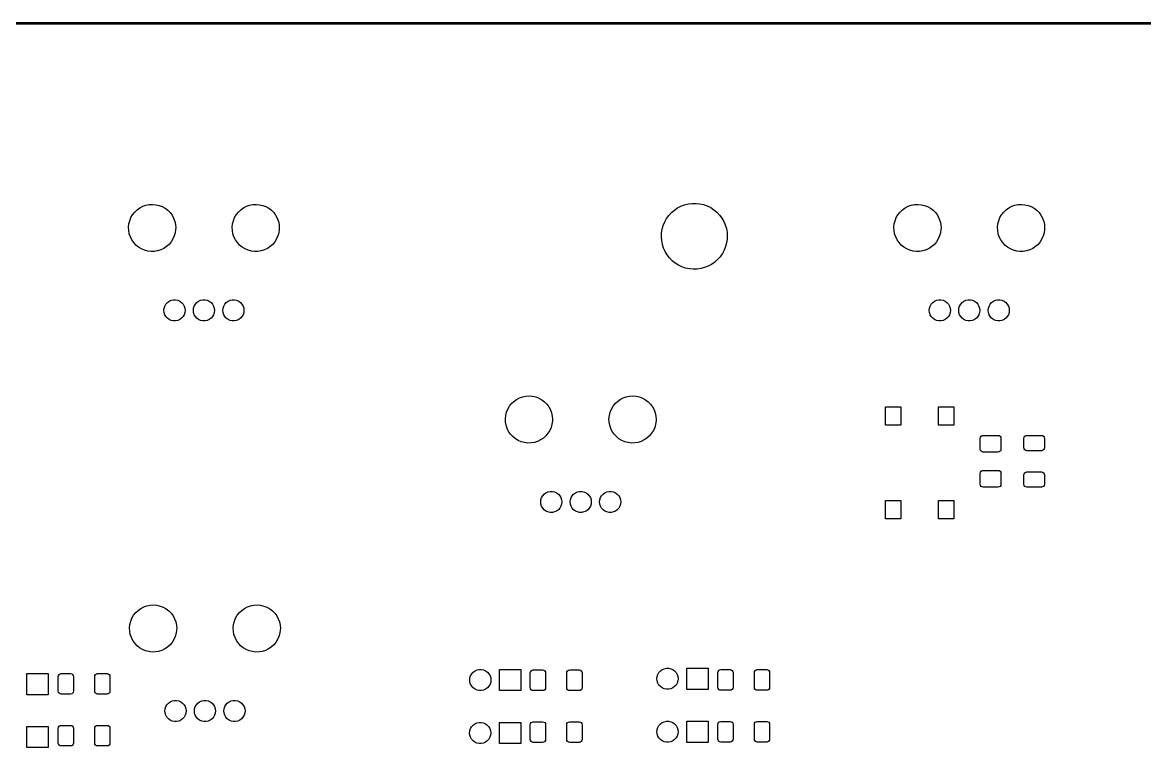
# Model space of a CAD drawing. Extents: x 0 to 360, y 0 to 260.
# Drawn here: x 182.6 to 277.9, y 198.5 to 260.1 of the extents above; entities that cross this region are included whole.
import ezdxf

# ---------------------------------------------------------------- set-up
doc = ezdxf.new("R2010")
doc.units = 0
doc.layers.add('BLACK', color=7, linetype='CONTINUOUS')

msp = doc.modelspace()

# ---------------------------------------------------------------- linework, layer by layer
at = {"layer": 'BLACK', "linetype": 'CONTINUOUS'}
for p, q in [((0, 260.075), (360, 260.075)), ((359.925, 259.925), (0.075, 259.925)), ((191.956, 243.744), (192.131, 243.966)), ((192.131, 243.966), (192.335, 244.161)), ((192.335, 244.161), (192.565, 244.325)), ((192.565, 244.325), (192.816, 244.456)), ((192.816, 244.456), (193.082, 244.549)), ((193.082, 244.549), (193.359, 244.604)), ((193.359, 244.604), (193.641, 244.62)), ((193.641, 244.62), (193.923, 244.595)), ((193.923, 244.595), (194.198, 244.532)), ((194.198, 244.532), (194.462, 244.43)), ((194.462, 244.43), (194.708, 244.292)), ((194.708, 244.292), (194.933, 244.12)), ((194.933, 244.12), (195.131, 243.919)), ((195.131, 243.919), (195.299, 243.692)), ((200.756, 243.744), (200.931, 243.966)), ((200.931, 243.966), (201.135, 244.161)), ((201.135, 244.161), (201.365, 244.325)), ((201.365, 244.325), (201.616, 244.456)), ((201.616, 244.456), (201.882, 244.549)), ((201.882, 244.549), (202.159, 244.604)), ((202.159, 244.604), (202.441, 244.62)), ((202.441, 244.62), (202.723, 244.595)), ((202.723, 244.595), (202.998, 244.532)), ((202.998, 244.532), (203.262, 244.43)), ((203.262, 244.43), (203.508, 244.292)), ((203.508, 244.292), (203.733, 244.12)), ((203.733, 244.12), (203.931, 243.919)), ((203.931, 243.919), (204.099, 243.692)), ((237.481, 243.685), (237.703, 243.926)), ((237.703, 243.926), (237.951, 244.139)), ((237.951, 244.139), (238.223, 244.322)), ((238.223, 244.322), (238.514, 244.472)), ((238.514, 244.472), (238.82, 244.587)), ((238.82, 244.587), (239.138, 244.665)), ((239.138, 244.665), (239.462, 244.706)), ((239.462, 244.706), (239.79, 244.708)), ((239.79, 244.708), (240.115, 244.673)), ((240.115, 244.673), (240.434, 244.599)), ((240.434, 244.599), (240.742, 244.489)), ((240.742, 244.489), (241.035, 244.344)), ((241.035, 244.344), (241.31, 244.166)), ((241.31, 244.166), (241.561, 243.956)), ((241.561, 243.956), (241.787, 243.719)), ((256.936, 243.744), (257.111, 243.966)), ((257.111, 243.966), (257.315, 244.161)), ((257.315, 244.161), (257.545, 244.325)), ((257.545, 244.325), (257.796, 244.456)), ((257.796, 244.456), (258.062, 244.549)), ((258.062, 244.549), (258.339, 244.604)), ((258.339, 244.604), (258.621, 244.62)), ((258.621, 244.62), (258.903, 244.595)), ((258.903, 244.595), (259.178, 244.532)), ((259.178, 244.532), (259.442, 244.43)), ((259.442, 244.43), (259.688, 244.292)), ((259.688, 244.292), (259.913, 244.12)), ((259.913, 244.12), (260.111, 243.919)), ((260.111, 243.919), (260.279, 243.692)), ((265.736, 243.744), (265.911, 243.966)), ((265.911, 243.966), (266.115, 244.161)), ((266.115, 244.161), (266.345, 244.325)), ((266.345, 244.325), (266.596, 244.456)), ((266.596, 244.456), (266.862, 244.549)), ((266.862, 244.549), (267.139, 244.604)), ((267.139, 244.604), (267.421, 244.62)), ((267.421, 244.62), (267.703, 244.595)), ((267.703, 244.595), (267.978, 244.532)), ((267.978, 244.532), (268.242, 244.43)), ((268.242, 244.43), (268.488, 244.292)), ((268.488, 244.292), (268.713, 244.12)), ((268.713, 244.12), (268.911, 243.919)), ((268.911, 243.919), (269.079, 243.692)), ((191.611, 242.683), (191.64, 242.964)), ((191.64, 242.964), (191.708, 243.238)), ((191.708, 243.238), (191.814, 243.5)), ((191.814, 243.5), (191.956, 243.744)), ((195.299, 243.692), (195.433, 243.443)), ((195.433, 243.443), (195.531, 243.178)), ((195.531, 243.178), (195.59, 242.902)), ((200.411, 242.683), (200.44, 242.964)), ((200.44, 242.964), (200.508, 243.238)), ((200.508, 243.238), (200.614, 243.5)), ((200.614, 243.5), (200.756, 243.744)), ((204.099, 243.692), (204.233, 243.443)), ((204.233, 243.443), (204.331, 243.178)), ((204.331, 243.178), (204.39, 242.902)), ((237.004, 242.833), (237.129, 243.135)), ((237.129, 243.135), (237.289, 243.421)), ((237.289, 243.421), (237.481, 243.685)), ((241.787, 243.719), (241.983, 243.457)), ((241.983, 243.457), (242.147, 243.174)), ((242.147, 243.174), (242.277, 242.874)), ((256.591, 242.683), (256.62, 242.964)), ((256.62, 242.964), (256.688, 243.238)), ((256.688, 243.238), (256.794, 243.5)), ((256.794, 243.5), (256.936, 243.744)), ((260.279, 243.692), (260.413, 243.443)), ((260.413, 243.443), (260.511, 243.178)), ((260.511, 243.178), (260.57, 242.902)), ((265.391, 242.683), (265.42, 242.964)), ((265.42, 242.964), (265.488, 243.238)), ((265.488, 243.238), (265.594, 243.5)), ((265.594, 243.5), (265.736, 243.744)), ((269.079, 243.692), (269.213, 243.443)), ((269.213, 243.443), (269.311, 243.178)), ((269.311, 243.178), (269.37, 242.902)), ((191.622, 242.401), (191.611, 242.683)), ((191.673, 242.123), (191.622, 242.401)), ((191.762, 241.855), (191.673, 242.123)), ((195.568, 242.214), (195.492, 241.943)), ((195.606, 242.494), (195.568, 242.214)), ((195.59, 242.902), (195.61, 242.62)), ((195.61, 242.62), (195.606, 242.494)), ((200.422, 242.401), (200.411, 242.683)), ((200.473, 242.123), (200.422, 242.401)), ((200.562, 241.855), (200.473, 242.123)), ((204.368, 242.214), (204.292, 241.943)), ((204.406, 242.494), (204.368, 242.214)), ((204.39, 242.902), (204.41, 242.62)), ((204.41, 242.62), (204.406, 242.494)), ((236.848, 241.868), (236.862, 242.195)), ((236.862, 242.195), (236.914, 242.518)), ((236.914, 242.518), (237.004, 242.833)), ((242.277, 242.874), (242.372, 242.561)), ((242.372, 242.561), (242.429, 242.239)), ((242.429, 242.239), (242.448, 241.912)), ((256.602, 242.401), (256.591, 242.683)), ((256.653, 242.123), (256.602, 242.401)), ((256.742, 241.855), (256.653, 242.123)), ((260.548, 242.214), (260.472, 241.943)), ((260.586, 242.494), (260.548, 242.214)), ((260.57, 242.902), (260.59, 242.62)), ((260.59, 242.62), (260.586, 242.494)), ((265.402, 242.401), (265.391, 242.683)), ((265.453, 242.123), (265.402, 242.401)), ((265.542, 241.855), (265.453, 242.123)), ((269.348, 242.214), (269.272, 241.943)), ((269.386, 242.494), (269.348, 242.214)), ((269.37, 242.902), (269.39, 242.62)), ((269.39, 242.62), (269.386, 242.494)), ((191.889, 241.602), (191.762, 241.855)), ((192.049, 241.37), (191.889, 241.602)), ((192.241, 241.162), (192.049, 241.37)), ((192.46, 240.984), (192.241, 241.162)), ((194.836, 241.04), (194.601, 240.883)), ((195.046, 241.228), (194.836, 241.04)), ((195.228, 241.444), (195.046, 241.228)), ((195.378, 241.684), (195.228, 241.444)), ((195.492, 241.943), (195.378, 241.684)), ((200.689, 241.602), (200.562, 241.855)), ((200.849, 241.37), (200.689, 241.602)), ((201.041, 241.162), (200.849, 241.37)), ((201.26, 240.984), (201.041, 241.162)), ((203.636, 241.04), (203.401, 240.883)), ((203.846, 241.228), (203.636, 241.04)), ((204.028, 241.444), (203.846, 241.228)), ((204.178, 241.684), (204.028, 241.444)), ((204.292, 241.943), (204.178, 241.684)), ((236.873, 241.542), (236.848, 241.868)), ((236.935, 241.22), (236.873, 241.542)), ((237.034, 240.909), (236.935, 241.22)), ((242.391, 241.349), (242.306, 241.033)), ((242.438, 241.673), (242.391, 241.349)), ((242.448, 241.912), (242.438, 241.673)), ((256.869, 241.602), (256.742, 241.855)), ((257.029, 241.37), (256.869, 241.602)), ((257.221, 241.162), (257.029, 241.37)), ((257.44, 240.984), (257.221, 241.162)), ((259.816, 241.04), (259.581, 240.883)), ((260.026, 241.228), (259.816, 241.04)), ((260.208, 241.444), (260.026, 241.228)), ((260.358, 241.684), (260.208, 241.444)), ((260.472, 241.943), (260.358, 241.684)), ((265.669, 241.602), (265.542, 241.855)), ((265.829, 241.37), (265.669, 241.602)), ((266.021, 241.162), (265.829, 241.37)), ((266.24, 240.984), (266.021, 241.162)), ((268.616, 241.04), (268.381, 240.883)), ((268.826, 241.228), (268.616, 241.04)), ((269.008, 241.444), (268.826, 241.228)), ((269.158, 241.684), (269.008, 241.444)), ((269.272, 241.943), (269.158, 241.684)), ((192.702, 240.838), (192.46, 240.984)), ((192.962, 240.728), (192.702, 240.838)), ((193.235, 240.655), (192.962, 240.728)), ((193.516, 240.622), (193.235, 240.655)), ((193.798, 240.629), (193.516, 240.622)), ((194.077, 240.675), (193.798, 240.629)), ((194.346, 240.76), (194.077, 240.675)), ((194.601, 240.883), (194.346, 240.76)), ((201.502, 240.838), (201.26, 240.984)), ((201.762, 240.728), (201.502, 240.838)), ((202.035, 240.655), (201.762, 240.728)), ((202.316, 240.622), (202.035, 240.655)), ((202.598, 240.629), (202.316, 240.622)), ((202.877, 240.675), (202.598, 240.629)), ((203.146, 240.76), (202.877, 240.675)), ((203.401, 240.883), (203.146, 240.76)), ((237.169, 240.61), (237.034, 240.909)), ((237.338, 240.33), (237.169, 240.61)), ((237.538, 240.071), (237.338, 240.33)), ((241.842, 240.173), (241.624, 239.929)), ((242.03, 240.441), (241.842, 240.173)), ((242.186, 240.729), (242.03, 240.441)), ((242.306, 241.033), (242.186, 240.729)), ((257.682, 240.838), (257.44, 240.984)), ((257.942, 240.728), (257.682, 240.838)), ((258.215, 240.655), (257.942, 240.728)), ((258.496, 240.622), (258.215, 240.655)), ((258.778, 240.629), (258.496, 240.622)), ((259.057, 240.675), (258.778, 240.629)), ((259.326, 240.76), (259.057, 240.675)), ((259.581, 240.883), (259.326, 240.76)), ((266.482, 240.838), (266.24, 240.984)), ((266.742, 240.728), (266.482, 240.838)), ((267.015, 240.655), (266.742, 240.728)), ((267.296, 240.622), (267.015, 240.655)), ((267.578, 240.629), (267.296, 240.622)), ((267.857, 240.675), (267.578, 240.629)), ((268.126, 240.76), (267.857, 240.675)), ((268.381, 240.883), (268.126, 240.76)), ((237.767, 239.838), (237.538, 240.071)), ((238.022, 239.632), (237.767, 239.838)), ((238.299, 239.458), (238.022, 239.632)), ((238.595, 239.318), (238.299, 239.458)), ((238.904, 239.213), (238.595, 239.318)), ((239.224, 239.144), (238.904, 239.213)), ((239.55, 239.114), (239.224, 239.144)), ((240.201, 239.167), (239.877, 239.121)), ((240.518, 239.251), (240.201, 239.167)), ((240.822, 239.37), (240.518, 239.251)), ((241.111, 239.525), (240.822, 239.37)), ((241.38, 239.712), (241.111, 239.525)), ((241.624, 239.929), (241.38, 239.712)), ((239.877, 239.121), (239.55, 239.114)), ((194.782, 236.149), (194.908, 236.289)), ((194.908, 236.289), (195.06, 236.399)), ((195.06, 236.399), (195.232, 236.476)), ((195.232, 236.476), (195.416, 236.515)), ((195.416, 236.515), (195.604, 236.515)), ((195.604, 236.515), (195.788, 236.476)), ((195.788, 236.476), (195.96, 236.399)), ((195.96, 236.399), (196.112, 236.289)), ((196.112, 236.289), (196.238, 236.149)), ((197.282, 236.149), (197.408, 236.289)), ((197.408, 236.289), (197.56, 236.399)), ((197.56, 236.399), (197.732, 236.476)), ((197.732, 236.476), (197.916, 236.515)), ((197.916, 236.515), (198.104, 236.515)), ((198.104, 236.515), (198.288, 236.476)), ((198.288, 236.476), (198.46, 236.399)), ((198.46, 236.399), (198.612, 236.289)), ((198.612, 236.289), (198.738, 236.149)), ((199.782, 236.149), (199.908, 236.289)), ((199.908, 236.289), (200.06, 236.399)), ((200.06, 236.399), (200.232, 236.476)), ((200.232, 236.476), (200.416, 236.515)), ((200.416, 236.515), (200.604, 236.515)), ((200.604, 236.515), (200.788, 236.476)), ((200.788, 236.476), (200.96, 236.399)), ((200.96, 236.399), (201.112, 236.289)), ((201.112, 236.289), (201.238, 236.149)), ((259.762, 236.149), (259.888, 236.289)), ((259.888, 236.289), (260.04, 236.399)), ((260.04, 236.399), (260.212, 236.476)), ((260.212, 236.476), (260.396, 236.515)), ((260.396, 236.515), (260.584, 236.515)), ((260.584, 236.515), (260.768, 236.476)), ((260.768, 236.476), (260.94, 236.399)), ((260.94, 236.399), (261.092, 236.289)), ((261.092, 236.289), (261.218, 236.149)), ((262.262, 236.149), (262.388, 236.289)), ((262.388, 236.289), (262.54, 236.399)), ((262.54, 236.399), (262.712, 236.476)), ((262.712, 236.476), (262.896, 236.515)), ((262.896, 236.515), (263.084, 236.515)), ((263.084, 236.515), (263.268, 236.476)), ((263.268, 236.476), (263.44, 236.399)), ((263.44, 236.399), (263.592, 236.289)), ((263.592, 236.289), (263.718, 236.149)), ((264.762, 236.149), (264.888, 236.289)), ((264.888, 236.289), (265.04, 236.399)), ((265.04, 236.399), (265.212, 236.476)), ((265.212, 236.476), (265.396, 236.515)), ((265.396, 236.515), (265.584, 236.515)), ((265.584, 236.515), (265.768, 236.476)), ((265.768, 236.476), (265.94, 236.399)), ((265.94, 236.399), (266.092, 236.289)), ((266.092, 236.289), (266.218, 236.149)), ((194.61, 235.62), (194.63, 235.807)), ((194.63, 235.433), (194.61, 235.62)), ((194.63, 235.807), (194.688, 235.986)), ((194.688, 235.254), (194.63, 235.433)), ((194.688, 235.986), (194.782, 236.149)), ((196.238, 236.149), (196.332, 235.986)), ((196.332, 235.986), (196.39, 235.807)), ((196.39, 235.433), (196.332, 235.254)), ((196.39, 235.807), (196.41, 235.62)), ((196.41, 235.62), (196.39, 235.433)), ((197.11, 235.62), (197.13, 235.807)), ((197.13, 235.433), (197.11, 235.62)), ((197.13, 235.807), (197.188, 235.986)), ((197.188, 235.254), (197.13, 235.433)), ((197.188, 235.986), (197.282, 236.149)), ((198.738, 236.149), (198.832, 235.986)), ((198.832, 235.986), (198.89, 235.807)), ((198.89, 235.433), (198.832, 235.254)), ((198.89, 235.807), (198.91, 235.62)), ((198.91, 235.62), (198.89, 235.433)), ((199.61, 235.62), (199.63, 235.807)), ((199.63, 235.433), (199.61, 235.62)), ((199.63, 235.807), (199.688, 235.986)), ((199.688, 235.254), (199.63, 235.433)), ((199.688, 235.986), (199.782, 236.149)), ((201.238, 236.149), (201.332, 235.986)), ((201.332, 235.986), (201.39, 235.807)), ((201.39, 235.433), (201.332, 235.254)), ((201.39, 235.807), (201.41, 235.62)), ((201.41, 235.62), (201.39, 235.433)), ((259.59, 235.62), (259.61, 235.807)), ((259.61, 235.433), (259.59, 235.62)), ((259.61, 235.807), (259.668, 235.986)), ((259.668, 235.254), (259.61, 235.433)), ((259.668, 235.986), (259.762, 236.149)), ((261.218, 236.149), (261.312, 235.986)), ((261.312, 235.986), (261.37, 235.807)), ((261.37, 235.433), (261.312, 235.254)), ((261.37, 235.807), (261.39, 235.62)), ((261.39, 235.62), (261.37, 235.433)), ((262.09, 235.62), (262.11, 235.807)), ((262.11, 235.433), (262.09, 235.62)), ((262.11, 235.807), (262.168, 235.986)), ((262.168, 235.254), (262.11, 235.433)), ((262.168, 235.986), (262.262, 236.149)), ((263.718, 236.149), (263.812, 235.986)), ((263.812, 235.986), (263.87, 235.807)), ((263.87, 235.433), (263.812, 235.254)), ((263.87, 235.807), (263.89, 235.62)), ((263.89, 235.62), (263.87, 235.433)), ((264.59, 235.62), (264.61, 235.807)), ((264.61, 235.433), (264.59, 235.62)), ((264.61, 235.807), (264.668, 235.986)), ((264.668, 235.254), (264.61, 235.433)), ((264.668, 235.986), (264.762, 236.149)), ((266.218, 236.149), (266.312, 235.986)), ((266.312, 235.986), (266.37, 235.807)), ((266.37, 235.433), (266.312, 235.254)), ((266.37, 235.807), (266.39, 235.62)), ((266.39, 235.62), (266.37, 235.433)), ((194.782, 235.091), (194.688, 235.254)), ((194.908, 234.951), (194.782, 235.091)), ((195.06, 234.841), (194.908, 234.951)), ((195.232, 234.764), (195.06, 234.841)), ((195.416, 234.725), (195.232, 234.764)), ((195.604, 234.725), (195.416, 234.725)), ((195.788, 234.764), (195.604, 234.725)), ((195.96, 234.841), (195.788, 234.764)), ((196.112, 234.951), (195.96, 234.841)), ((196.238, 235.091), (196.112, 234.951)), ((196.332, 235.254), (196.238, 235.091)), ((197.282, 235.091), (197.188, 235.254)), ((197.408, 234.951), (197.282, 235.091)), ((197.56, 234.841), (197.408, 234.951)), ((197.732, 234.764), (197.56, 234.841)), ((197.916, 234.725), (197.732, 234.764)), ((198.104, 234.725), (197.916, 234.725)), ((198.288, 234.764), (198.104, 234.725)), ((198.46, 234.841), (198.288, 234.764)), ((198.612, 234.951), (198.46, 234.841)), ((198.738, 235.091), (198.612, 234.951)), ((198.832, 235.254), (198.738, 235.091)), ((199.782, 235.091), (199.688, 235.254)), ((199.908, 234.951), (199.782, 235.091)), ((200.06, 234.841), (199.908, 234.951)), ((200.232, 234.764), (200.06, 234.841)), ((200.416, 234.725), (200.232, 234.764)), ((200.604, 234.725), (200.416, 234.725)), ((200.788, 234.764), (200.604, 234.725)), ((200.96, 234.841), (200.788, 234.764)), ((201.112, 234.951), (200.96, 234.841)), ((201.238, 235.091), (201.112, 234.951)), ((201.332, 235.254), (201.238, 235.091)), ((259.762, 235.091), (259.668, 235.254)), ((259.888, 234.951), (259.762, 235.091)), ((260.04, 234.841), (259.888, 234.951)), ((260.212, 234.764), (260.04, 234.841)), ((260.396, 234.725), (260.212, 234.764)), ((260.584, 234.725), (260.396, 234.725)), ((260.768, 234.764), (260.584, 234.725)), ((260.94, 234.841), (260.768, 234.764)), ((261.092, 234.951), (260.94, 234.841)), ((261.218, 235.091), (261.092, 234.951)), ((261.312, 235.254), (261.218, 235.091)), ((262.262, 235.091), (262.168, 235.254)), ((262.388, 234.951), (262.262, 235.091)), ((262.54, 234.841), (262.388, 234.951)), ((262.712, 234.764), (262.54, 234.841)), ((262.896, 234.725), (262.712, 234.764)), ((263.084, 234.725), (262.896, 234.725)), ((263.268, 234.764), (263.084, 234.725)), ((263.44, 234.841), (263.268, 234.764)), ((263.592, 234.951), (263.44, 234.841)), ((263.718, 235.091), (263.592, 234.951)), ((263.812, 235.254), (263.718, 235.091)), ((264.762, 235.091), (264.668, 235.254)), ((264.888, 234.951), (264.762, 235.091)), ((265.04, 234.841), (264.888, 234.951)), ((265.212, 234.764), (265.04, 234.841)), ((265.396, 234.725), (265.212, 234.764)), ((265.584, 234.725), (265.396, 234.725)), ((265.768, 234.764), (265.584, 234.725)), ((265.94, 234.841), (265.768, 234.764)), ((266.092, 234.951), (265.94, 234.841)), ((266.218, 235.091), (266.092, 234.951)), ((266.312, 235.254), (266.218, 235.091)), ((224.121, 227.698), (224.325, 227.893)), ((224.325, 227.893), (224.555, 228.057)), ((224.555, 228.057), (224.806, 228.187)), ((224.806, 228.187), (225.072, 228.281)), ((225.072, 228.281), (225.349, 228.336)), ((225.349, 228.336), (225.631, 228.352)), ((225.631, 228.352), (225.913, 228.327)), ((225.913, 228.327), (226.188, 228.264)), ((226.188, 228.264), (226.452, 228.162)), ((226.452, 228.162), (226.698, 228.024)), ((226.698, 228.024), (226.923, 227.852)), ((226.923, 227.852), (227.121, 227.651)), ((232.921, 227.698), (233.125, 227.893)), ((233.125, 227.893), (233.355, 228.057)), ((233.355, 228.057), (233.606, 228.187)), ((233.606, 228.187), (233.872, 228.281)), ((233.872, 228.281), (234.149, 228.336)), ((234.149, 228.336), (234.431, 228.352)), ((234.431, 228.352), (234.713, 228.327)), ((234.713, 228.327), (234.988, 228.264)), ((234.988, 228.264), (235.252, 228.162)), ((235.252, 228.162), (235.498, 228.024)), ((235.498, 228.024), (235.723, 227.852)), ((235.723, 227.852), (235.921, 227.651)), ((223.63, 226.696), (223.698, 226.97)), ((223.698, 226.97), (223.804, 227.232)), ((223.804, 227.232), (223.946, 227.476)), ((223.946, 227.476), (224.121, 227.698)), ((227.121, 227.651), (227.289, 227.424)), ((227.289, 227.424), (227.423, 227.175)), ((227.423, 227.175), (227.521, 226.91)), ((227.521, 226.91), (227.58, 226.634)), ((232.43, 226.696), (232.498, 226.97)), ((232.498, 226.97), (232.604, 227.232)), ((232.604, 227.232), (232.746, 227.476)), ((232.746, 227.476), (232.921, 227.698)), ((235.921, 227.651), (236.089, 227.424)), ((236.089, 227.424), (236.223, 227.175)), ((236.223, 227.175), (236.321, 226.91)), ((236.321, 226.91), (236.38, 226.634)), ((255.89, 225.87), (255.89, 227.42)), ((255.89, 227.42), (257.19, 227.42)), ((257.19, 227.42), (257.19, 225.87)), ((260.39, 225.87), (260.39, 227.42)), ((260.39, 227.42), (261.69, 227.42)), ((261.69, 227.42), (261.69, 225.87)), ((223.601, 226.415), (223.63, 226.696)), ((223.612, 226.133), (223.601, 226.415)), ((223.663, 225.855), (223.612, 226.133)), ((223.752, 225.587), (223.663, 225.855)), ((227.558, 225.946), (227.482, 225.675)), ((227.596, 226.226), (227.558, 225.946)), ((227.58, 226.634), (227.6, 226.352)), ((227.6, 226.352), (227.596, 226.226)), ((232.401, 226.415), (232.43, 226.696)), ((232.412, 226.133), (232.401, 226.415)), ((232.463, 225.855), (232.412, 226.133)), ((232.552, 225.587), (232.463, 225.855)), ((236.358, 225.946), (236.282, 225.675)), ((236.396, 226.226), (236.358, 225.946)), ((236.38, 226.634), (236.4, 226.352)), ((236.4, 226.352), (236.396, 226.226)), ((257.19, 225.87), (255.89, 225.87)), ((261.69, 225.87), (260.39, 225.87)), ((223.879, 225.334), (223.752, 225.587)), ((224.039, 225.102), (223.879, 225.334)), ((224.231, 224.894), (224.039, 225.102)), ((224.45, 224.716), (224.231, 224.894)), ((227.036, 224.96), (226.826, 224.772)), ((227.218, 225.176), (227.036, 224.96)), ((227.368, 225.416), (227.218, 225.176)), ((227.482, 225.675), (227.368, 225.416)), ((232.679, 225.334), (232.552, 225.587)), ((232.839, 225.102), (232.679, 225.334)), ((233.031, 224.894), (232.839, 225.102)), ((233.25, 224.716), (233.031, 224.894)), ((235.836, 224.96), (235.626, 224.772)), ((236.018, 225.176), (235.836, 224.96)), ((236.168, 225.416), (236.018, 225.176)), ((236.282, 225.675), (236.168, 225.416)), ((263.925, 224.75), (263.944, 224.846)), ((263.944, 224.846), (263.998, 224.927)), ((263.998, 224.927), (264.079, 224.981)), ((264.079, 224.981), (264.175, 225)), ((264.175, 225), (265.425, 225)), ((265.425, 225), (265.521, 224.981)), ((265.521, 224.981), (265.602, 224.927)), ((265.602, 224.927), (265.656, 224.846)), ((265.656, 224.846), (265.675, 224.75)), ((267.625, 224.75), (267.644, 224.846)), ((267.644, 224.846), (267.698, 224.927)), ((267.698, 224.927), (267.779, 224.981)), ((267.779, 224.981), (267.875, 225)), ((267.875, 225), (269.125, 225)), ((269.125, 225), (269.221, 224.981)), ((269.221, 224.981), (269.302, 224.927)), ((269.302, 224.927), (269.356, 224.846)), ((269.356, 224.846), (269.375, 224.75)), ((224.692, 224.57), (224.45, 224.716)), ((224.952, 224.46), (224.692, 224.57)), ((225.225, 224.387), (224.952, 224.46)), ((225.506, 224.354), (225.225, 224.387)), ((225.788, 224.361), (225.506, 224.354)), ((226.067, 224.407), (225.788, 224.361)), ((226.336, 224.492), (226.067, 224.407)), ((226.591, 224.615), (226.336, 224.492)), ((226.826, 224.772), (226.591, 224.615)), ((233.492, 224.57), (233.25, 224.716)), ((233.752, 224.46), (233.492, 224.57)), ((234.025, 224.387), (233.752, 224.46)), ((234.306, 224.354), (234.025, 224.387)), ((234.588, 224.361), (234.306, 224.354)), ((234.867, 224.407), (234.588, 224.361)), ((235.136, 224.492), (234.867, 224.407)), ((235.391, 224.615), (235.136, 224.492)), ((235.626, 224.772), (235.391, 224.615)), ((263.925, 223.825), (263.925, 224.75)), ((265.675, 224.75), (265.675, 223.825)), ((267.625, 223.95), (267.625, 224.75)), ((267.644, 223.854), (267.625, 223.95)), ((269.375, 223.95), (269.356, 223.854)), ((269.375, 224.75), (269.375, 223.95)), ((263.944, 223.729), (263.925, 223.825)), ((263.998, 223.648), (263.944, 223.729)), ((264.079, 223.594), (263.998, 223.648)), ((264.175, 223.575), (264.079, 223.594)), ((265.425, 223.575), (264.175, 223.575)), ((265.521, 223.594), (265.425, 223.575)), ((265.602, 223.648), (265.521, 223.594)), ((265.656, 223.729), (265.602, 223.648)), ((265.675, 223.825), (265.656, 223.729)), ((267.698, 223.773), (267.644, 223.854)), ((267.779, 223.719), (267.698, 223.773)), ((267.875, 223.7), (267.779, 223.719)), ((269.125, 223.7), (267.875, 223.7)), ((269.221, 223.719), (269.125, 223.7)), ((269.302, 223.773), (269.221, 223.719)), ((269.356, 223.854), (269.302, 223.773)), ((263.998, 221.952), (264.079, 222.006)), ((264.079, 222.006), (264.175, 222.025)), ((264.175, 222.025), (265.425, 222.025)), ((265.425, 222.025), (265.521, 222.006)), ((265.521, 222.006), (265.602, 221.952)), ((263.925, 221.775), (263.944, 221.871)), ((263.925, 220.85), (263.925, 221.775)), ((263.944, 221.871), (263.998, 221.952)), ((265.602, 221.952), (265.656, 221.871)), ((265.656, 221.871), (265.675, 221.775)), ((265.675, 221.775), (265.675, 220.85)), ((267.625, 221.65), (267.644, 221.746)), ((267.625, 220.85), (267.625, 221.65)), ((267.644, 221.746), (267.698, 221.827)), ((267.698, 221.827), (267.779, 221.881)), ((267.779, 221.881), (267.875, 221.9)), ((267.875, 221.9), (269.125, 221.9)), ((269.125, 221.9), (269.221, 221.881)), ((269.221, 221.881), (269.302, 221.827)), ((269.302, 221.827), (269.356, 221.746)), ((269.356, 221.746), (269.375, 221.65)), ((269.375, 221.65), (269.375, 220.85)), ((226.898, 220.021), (227.05, 220.131)), ((227.05, 220.131), (227.222, 220.208)), ((227.222, 220.208), (227.406, 220.247)), ((227.406, 220.247), (227.594, 220.247)), ((227.594, 220.247), (227.778, 220.208)), ((227.778, 220.208), (227.95, 220.131)), ((227.95, 220.131), (228.102, 220.021)), ((229.398, 220.021), (229.55, 220.131)), ((229.55, 220.131), (229.722, 220.208)), ((229.722, 220.208), (229.906, 220.247)), ((229.906, 220.247), (230.094, 220.247)), ((230.094, 220.247), (230.278, 220.208)), ((230.278, 220.208), (230.45, 220.131)), ((230.45, 220.131), (230.602, 220.021)), ((231.898, 220.021), (232.05, 220.131)), ((232.05, 220.131), (232.222, 220.208)), ((232.222, 220.208), (232.406, 220.247)), ((232.406, 220.247), (232.594, 220.247)), ((232.594, 220.247), (232.778, 220.208)), ((232.778, 220.208), (232.95, 220.131)), ((232.95, 220.131), (233.102, 220.021)), ((263.944, 220.754), (263.925, 220.85)), ((263.998, 220.673), (263.944, 220.754)), ((264.079, 220.619), (263.998, 220.673)), ((264.175, 220.6), (264.079, 220.619)), ((265.425, 220.6), (264.175, 220.6)), ((265.521, 220.619), (265.425, 220.6)), ((265.602, 220.673), (265.521, 220.619)), ((265.656, 220.754), (265.602, 220.673)), ((265.675, 220.85), (265.656, 220.754)), ((267.644, 220.754), (267.625, 220.85)), ((267.698, 220.673), (267.644, 220.754)), ((267.779, 220.619), (267.698, 220.673)), ((267.875, 220.6), (267.779, 220.619)), ((269.125, 220.6), (267.875, 220.6)), ((269.221, 220.619), (269.125, 220.6)), ((269.302, 220.673), (269.221, 220.619)), ((269.356, 220.754), (269.302, 220.673)), ((269.375, 220.85), (269.356, 220.754)), ((226.6, 219.352), (226.62, 219.539)), ((226.62, 219.165), (226.6, 219.352)), ((226.62, 219.539), (226.678, 219.718)), ((226.678, 218.986), (226.62, 219.165)), ((226.678, 219.718), (226.772, 219.881)), ((226.772, 219.881), (226.898, 220.021)), ((228.102, 220.021), (228.228, 219.881)), ((228.228, 219.881), (228.322, 219.718)), ((228.322, 219.718), (228.38, 219.539)), ((228.38, 219.165), (228.322, 218.986)), ((228.38, 219.539), (228.4, 219.352)), ((228.4, 219.352), (228.38, 219.165)), ((229.1, 219.352), (229.12, 219.539)), ((229.12, 219.165), (229.1, 219.352)), ((229.12, 219.539), (229.178, 219.718)), ((229.178, 218.986), (229.12, 219.165)), ((229.178, 219.718), (229.272, 219.881)), ((229.272, 219.881), (229.398, 220.021)), ((230.602, 220.021), (230.728, 219.881)), ((230.728, 219.881), (230.822, 219.718)), ((230.822, 219.718), (230.88, 219.539)), ((230.88, 219.165), (230.822, 218.986)), ((230.88, 219.539), (230.9, 219.352)), ((230.9, 219.352), (230.88, 219.165)), ((231.6, 219.352), (231.62, 219.539)), ((231.62, 219.165), (231.6, 219.352)), ((231.62, 219.539), (231.678, 219.718)), ((231.678, 218.986), (231.62, 219.165)), ((231.678, 219.718), (231.772, 219.881)), ((231.772, 219.881), (231.898, 220.021)), ((233.102, 220.021), (233.228, 219.881)), ((233.228, 219.881), (233.322, 219.718)), ((233.322, 219.718), (233.38, 219.539)), ((233.38, 219.165), (233.322, 218.986)), ((233.38, 219.539), (233.4, 219.352)), ((233.4, 219.352), (233.38, 219.165)), ((255.89, 217.92), (255.89, 219.47)), ((255.89, 219.47), (257.19, 219.47)), ((257.19, 219.47), (257.19, 217.92)), ((260.39, 217.92), (260.39, 219.47)), ((260.39, 219.47), (261.69, 219.47)), ((261.69, 219.47), (261.69, 217.92)), ((226.772, 218.823), (226.678, 218.986)), ((226.898, 218.683), (226.772, 218.823)), ((227.05, 218.573), (226.898, 218.683)), ((227.222, 218.496), (227.05, 218.573)), ((227.406, 218.457), (227.222, 218.496)), ((227.594, 218.457), (227.406, 218.457)), ((227.778, 218.496), (227.594, 218.457)), ((227.95, 218.573), (227.778, 218.496)), ((228.102, 218.683), (227.95, 218.573)), ((228.228, 218.823), (228.102, 218.683)), ((228.322, 218.986), (228.228, 218.823)), ((229.272, 218.823), (229.178, 218.986)), ((229.398, 218.683), (229.272, 218.823)), ((229.55, 218.573), (229.398, 218.683)), ((229.722, 218.496), (229.55, 218.573)), ((229.906, 218.457), (229.722, 218.496)), ((230.094, 218.457), (229.906, 218.457)), ((230.278, 218.496), (230.094, 218.457)), ((230.45, 218.573), (230.278, 218.496)), ((230.602, 218.683), (230.45, 218.573)), ((230.728, 218.823), (230.602, 218.683)), ((230.822, 218.986), (230.728, 218.823)), ((231.772, 218.823), (231.678, 218.986)), ((231.898, 218.683), (231.772, 218.823)), ((232.05, 218.573), (231.898, 218.683)), ((232.222, 218.496), (232.05, 218.573)), ((232.406, 218.457), (232.222, 218.496)), ((232.594, 218.457), (232.406, 218.457)), ((232.778, 218.496), (232.594, 218.457)), ((232.95, 218.573), (232.778, 218.496)), ((233.102, 218.683), (232.95, 218.573)), ((233.228, 218.823), (233.102, 218.683)), ((233.322, 218.986), (233.228, 218.823)), ((257.19, 217.92), (255.89, 217.92)), ((261.69, 217.92), (260.39, 217.92)), ((193.169, 210.527), (193.446, 210.582)), ((193.446, 210.582), (193.728, 210.598)), ((193.728, 210.598), (194.01, 210.573)), ((194.01, 210.573), (194.285, 210.509)), ((201.969, 210.527), (202.246, 210.582)), ((202.246, 210.582), (202.528, 210.598)), ((202.528, 210.598), (202.81, 210.573)), ((202.81, 210.573), (203.085, 210.509)), ((191.901, 209.478), (192.043, 209.722)), ((192.043, 209.722), (192.218, 209.944)), ((192.218, 209.944), (192.422, 210.139)), ((192.422, 210.139), (192.652, 210.303)), ((192.652, 210.303), (192.903, 210.433)), ((192.903, 210.433), (193.169, 210.527)), ((194.285, 210.509), (194.549, 210.407)), ((194.549, 210.407), (194.795, 210.269)), ((194.795, 210.269), (195.02, 210.098)), ((195.02, 210.098), (195.218, 209.897)), ((195.218, 209.897), (195.386, 209.669)), ((195.386, 209.669), (195.52, 209.421)), ((200.701, 209.478), (200.843, 209.722)), ((200.843, 209.722), (201.018, 209.944)), ((201.018, 209.944), (201.222, 210.139)), ((201.222, 210.139), (201.452, 210.303)), ((201.452, 210.303), (201.703, 210.433)), ((201.703, 210.433), (201.969, 210.527)), ((203.085, 210.509), (203.349, 210.407)), ((203.349, 210.407), (203.595, 210.269)), ((203.595, 210.269), (203.82, 210.098)), ((203.82, 210.098), (204.018, 209.897)), ((204.018, 209.897), (204.186, 209.669)), ((204.186, 209.669), (204.32, 209.421)), ((191.698, 208.661), (191.727, 208.942)), ((191.709, 208.378), (191.698, 208.661)), ((191.727, 208.942), (191.795, 209.216)), ((191.795, 209.216), (191.901, 209.478)), ((195.52, 209.421), (195.618, 209.156)), ((195.618, 209.156), (195.677, 208.88)), ((195.677, 208.88), (195.697, 208.598)), ((200.498, 208.661), (200.527, 208.942)), ((200.509, 208.378), (200.498, 208.661)), ((200.527, 208.942), (200.595, 209.216)), ((200.595, 209.216), (200.701, 209.478)), ((204.32, 209.421), (204.418, 209.156)), ((204.418, 209.156), (204.477, 208.88)), ((204.477, 208.88), (204.497, 208.598)), ((191.76, 208.1), (191.709, 208.378)), ((191.849, 207.832), (191.76, 208.1)), ((191.975, 207.58), (191.849, 207.832)), ((195.579, 207.92), (195.465, 207.662)), ((195.655, 208.192), (195.579, 207.92)), ((195.693, 208.472), (195.655, 208.192)), ((195.697, 208.598), (195.693, 208.472)), ((200.56, 208.1), (200.509, 208.378)), ((200.649, 207.832), (200.56, 208.1)), ((200.775, 207.58), (200.649, 207.832)), ((204.379, 207.92), (204.265, 207.662)), ((204.455, 208.192), (204.379, 207.92)), ((204.493, 208.472), (204.455, 208.192)), ((204.497, 208.598), (204.493, 208.472)), ((192.136, 207.347), (191.975, 207.58)), ((192.328, 207.14), (192.136, 207.347)), ((192.547, 206.962), (192.328, 207.14)), ((192.789, 206.816), (192.547, 206.962)), ((193.049, 206.706), (192.789, 206.816)), ((194.688, 206.861), (194.433, 206.738)), ((194.923, 207.018), (194.688, 206.861)), ((195.133, 207.206), (194.923, 207.018)), ((195.315, 207.422), (195.133, 207.206)), ((195.465, 207.662), (195.315, 207.422)), ((200.936, 207.347), (200.775, 207.58)), ((201.128, 207.14), (200.936, 207.347)), ((201.347, 206.962), (201.128, 207.14)), ((201.589, 206.816), (201.347, 206.962)), ((201.849, 206.706), (201.589, 206.816)), ((203.488, 206.861), (203.233, 206.738)), ((203.723, 207.018), (203.488, 206.861)), ((203.933, 207.206), (203.723, 207.018)), ((204.115, 207.422), (203.933, 207.206)), ((204.265, 207.662), (204.115, 207.422)), ((193.322, 206.633), (193.049, 206.706)), ((193.603, 206.6), (193.322, 206.633)), ((193.885, 206.607), (193.603, 206.6)), ((194.164, 206.653), (193.885, 206.607)), ((194.433, 206.738), (194.164, 206.653)), ((202.122, 206.633), (201.849, 206.706)), ((202.403, 206.6), (202.122, 206.633)), ((202.685, 206.607), (202.403, 206.6)), ((202.964, 206.653), (202.685, 206.607)), ((203.233, 206.738), (202.964, 206.653)), ((220.748, 204.755), (220.874, 204.895)), ((220.874, 204.895), (221.027, 205.006)), ((221.027, 205.006), (221.198, 205.082)), ((221.198, 205.082), (221.383, 205.121)), ((221.383, 205.121), (221.571, 205.121)), ((221.571, 205.121), (221.755, 205.082)), ((221.755, 205.082), (221.927, 205.006)), ((221.927, 205.006), (222.079, 204.895)), ((222.079, 204.895), (222.205, 204.755)), ((223.117, 203.326), (223.117, 205.126)), ((223.117, 205.126), (224.917, 205.126)), ((224.917, 205.126), (224.917, 203.326)), ((225.715, 204.826), (225.734, 204.922)), ((225.734, 204.922), (225.788, 205.003)), ((225.788, 205.003), (225.869, 205.057)), ((225.869, 205.057), (225.965, 205.076)), ((225.965, 205.076), (226.765, 205.076)), ((226.765, 205.076), (226.86, 205.057)), ((226.86, 205.057), (226.942, 205.003)), ((226.942, 205.003), (226.996, 204.922)), ((226.996, 204.922), (227.015, 204.826)), ((228.815, 204.826), (228.834, 204.922)), ((228.834, 204.922), (228.888, 205.003)), ((228.888, 205.003), (228.969, 205.057)), ((228.969, 205.057), (229.065, 205.076)), ((229.065, 205.076), (229.865, 205.076)), ((229.865, 205.076), (229.96, 205.057)), ((229.96, 205.057), (230.042, 205.003)), ((230.042, 205.003), (230.096, 204.922)), ((230.096, 204.922), (230.115, 204.826)), ((236.545, 204.694), (236.639, 204.857)), ((236.639, 204.857), (236.765, 204.997)), ((236.765, 204.997), (236.917, 205.107)), ((236.917, 205.107), (237.089, 205.184)), ((237.089, 205.184), (237.273, 205.223)), ((237.273, 205.223), (237.461, 205.223)), ((237.461, 205.223), (237.645, 205.184)), ((237.645, 205.184), (237.817, 205.107)), ((237.817, 205.107), (237.969, 204.997)), ((237.969, 204.997), (238.095, 204.857)), ((238.095, 204.857), (238.189, 204.694)), ((239.007, 203.428), (239.007, 205.228)), ((239.007, 205.228), (240.807, 205.228)), ((240.807, 205.228), (240.807, 203.428)), ((241.641, 204.853), (241.66, 204.949)), ((241.641, 203.603), (241.641, 204.853)), ((241.66, 204.949), (241.714, 205.03)), ((241.714, 205.03), (241.796, 205.084)), ((241.796, 205.084), (241.891, 205.103)), ((241.891, 205.103), (242.691, 205.103)), ((242.691, 205.103), (242.787, 205.084)), ((242.787, 205.084), (242.868, 205.03)), ((242.868, 205.03), (242.922, 204.949)), ((242.922, 204.949), (242.941, 204.853)), ((242.941, 204.853), (242.941, 203.603)), ((244.741, 204.853), (244.76, 204.949)), ((244.741, 203.603), (244.741, 204.853)), ((244.76, 204.949), (244.814, 205.03)), ((244.814, 205.03), (244.896, 205.084)), ((244.896, 205.084), (244.991, 205.103)), ((244.991, 205.103), (245.791, 205.103)), ((245.791, 205.103), (245.887, 205.084)), ((245.887, 205.084), (245.968, 205.03)), ((245.968, 205.03), (246.022, 204.949)), ((246.022, 204.949), (246.041, 204.853)), ((246.041, 204.853), (246.041, 203.603)), ((182.97, 202.976), (182.97, 204.776)), ((182.97, 204.776), (184.77, 204.776)), ((184.77, 204.776), (184.77, 202.976)), ((185.634, 204.521), (185.653, 204.617)), ((185.634, 203.271), (185.634, 204.521)), ((185.653, 204.617), (185.708, 204.698)), ((185.708, 204.698), (185.789, 204.752)), ((185.789, 204.752), (185.884, 204.771)), ((185.884, 204.771), (186.684, 204.771)), ((186.684, 204.771), (186.78, 204.752)), ((186.78, 204.752), (186.861, 204.698)), ((186.861, 204.698), (186.915, 204.617)), ((186.915, 204.617), (186.934, 204.521)), ((186.934, 204.521), (186.934, 203.271)), ((188.734, 204.521), (188.753, 204.617)), ((188.734, 203.271), (188.734, 204.521)), ((188.753, 204.617), (188.808, 204.698)), ((188.808, 204.698), (188.889, 204.752)), ((188.889, 204.752), (188.984, 204.771)), ((188.984, 204.771), (189.784, 204.771)), ((189.784, 204.771), (189.88, 204.752)), ((189.88, 204.752), (189.961, 204.698)), ((189.961, 204.698), (190.015, 204.617)), ((190.015, 204.617), (190.034, 204.521)), ((190.034, 204.521), (190.034, 203.271)), ((220.577, 204.226), (220.596, 204.414)), ((220.596, 204.039), (220.577, 204.226)), ((220.596, 204.414), (220.654, 204.592)), ((220.654, 203.86), (220.596, 204.039)), ((220.654, 204.592), (220.748, 204.755)), ((222.205, 204.755), (222.299, 204.592)), ((222.299, 204.592), (222.357, 204.414)), ((222.357, 204.039), (222.299, 203.86)), ((222.357, 204.414), (222.377, 204.226)), ((222.377, 204.226), (222.357, 204.039)), ((225.715, 203.576), (225.715, 204.826)), ((227.015, 204.826), (227.015, 203.576)), ((228.815, 203.576), (228.815, 204.826)), ((230.115, 204.826), (230.115, 203.576)), ((236.467, 204.328), (236.487, 204.515)), ((236.487, 204.141), (236.467, 204.328)), ((236.487, 204.515), (236.545, 204.694)), ((236.545, 203.962), (236.487, 204.141)), ((236.639, 203.799), (236.545, 203.962)), ((238.189, 203.962), (238.095, 203.799)), ((238.189, 204.694), (238.247, 204.515)), ((238.247, 204.141), (238.189, 203.962)), ((238.247, 204.515), (238.267, 204.328)), ((238.267, 204.328), (238.247, 204.141)), ((184.77, 202.976), (182.97, 202.976)), ((185.653, 203.176), (185.634, 203.271)), ((185.708, 203.094), (185.653, 203.176)), ((185.789, 203.04), (185.708, 203.094)), ((185.884, 203.021), (185.789, 203.04)), ((186.684, 203.021), (185.884, 203.021)), ((186.78, 203.04), (186.684, 203.021)), ((186.861, 203.094), (186.78, 203.04)), ((186.915, 203.176), (186.861, 203.094)), ((186.934, 203.271), (186.915, 203.176)), ((188.753, 203.176), (188.734, 203.271)), ((188.808, 203.094), (188.753, 203.176)), ((188.889, 203.04), (188.808, 203.094)), ((188.984, 203.021), (188.889, 203.04)), ((189.784, 203.021), (188.984, 203.021)), ((189.88, 203.04), (189.784, 203.021)), ((189.961, 203.094), (189.88, 203.04)), ((190.015, 203.176), (189.961, 203.094)), ((190.034, 203.271), (190.015, 203.176)), ((220.748, 203.697), (220.654, 203.86)), ((220.874, 203.558), (220.748, 203.697)), ((221.027, 203.447), (220.874, 203.558)), ((221.198, 203.37), (221.027, 203.447)), ((221.383, 203.331), (221.198, 203.37)), ((221.571, 203.331), (221.383, 203.331)), ((221.755, 203.37), (221.571, 203.331)), ((221.927, 203.447), (221.755, 203.37)), ((222.079, 203.558), (221.927, 203.447)), ((222.205, 203.697), (222.079, 203.558)), ((222.299, 203.86), (222.205, 203.697)), ((224.917, 203.326), (223.117, 203.326)), ((225.734, 203.48), (225.715, 203.576)), ((225.788, 203.399), (225.734, 203.48)), ((225.869, 203.345), (225.788, 203.399)), ((225.965, 203.326), (225.869, 203.345)), ((226.765, 203.326), (225.965, 203.326)), ((226.86, 203.345), (226.765, 203.326)), ((226.942, 203.399), (226.86, 203.345)), ((226.996, 203.48), (226.942, 203.399)), ((227.015, 203.576), (226.996, 203.48)), ((228.834, 203.48), (228.815, 203.576)), ((228.888, 203.399), (228.834, 203.48)), ((228.969, 203.345), (228.888, 203.399)), ((229.065, 203.326), (228.969, 203.345)), ((229.865, 203.326), (229.065, 203.326)), ((229.96, 203.345), (229.865, 203.326)), ((230.042, 203.399), (229.96, 203.345)), ((230.096, 203.48), (230.042, 203.399)), ((230.115, 203.576), (230.096, 203.48)), ((236.765, 203.659), (236.639, 203.799)), ((236.917, 203.549), (236.765, 203.659)), ((237.089, 203.472), (236.917, 203.549)), ((237.273, 203.433), (237.089, 203.472)), ((237.461, 203.433), (237.273, 203.433)), ((237.645, 203.472), (237.461, 203.433)), ((237.817, 203.549), (237.645, 203.472)), ((237.969, 203.659), (237.817, 203.549)), ((238.095, 203.799), (237.969, 203.659)), ((240.807, 203.428), (239.007, 203.428)), ((241.66, 203.507), (241.641, 203.603)), ((241.714, 203.426), (241.66, 203.507)), ((241.796, 203.372), (241.714, 203.426)), ((241.891, 203.353), (241.796, 203.372)), ((242.691, 203.353), (241.891, 203.353)), ((242.787, 203.372), (242.691, 203.353)), ((242.868, 203.426), (242.787, 203.372)), ((242.922, 203.507), (242.868, 203.426)), ((242.941, 203.603), (242.922, 203.507)), ((244.76, 203.507), (244.741, 203.603)), ((244.814, 203.426), (244.76, 203.507)), ((244.896, 203.372), (244.814, 203.426)), ((244.991, 203.353), (244.896, 203.372)), ((245.791, 203.353), (244.991, 203.353)), ((245.887, 203.372), (245.791, 203.353)), ((245.968, 203.426), (245.887, 203.372)), ((246.022, 203.507), (245.968, 203.426)), ((246.041, 203.603), (246.022, 203.507)), ((194.775, 201.964), (194.869, 202.127)), ((194.869, 202.127), (194.995, 202.267)), ((194.995, 202.267), (195.147, 202.377)), ((195.147, 202.377), (195.319, 202.454)), ((195.319, 202.454), (195.503, 202.493)), ((195.503, 202.493), (195.691, 202.493)), ((195.691, 202.493), (195.875, 202.454)), ((195.875, 202.454), (196.047, 202.377)), ((196.047, 202.377), (196.199, 202.267)), ((196.199, 202.267), (196.325, 202.127)), ((196.325, 202.127), (196.419, 201.964)), ((197.275, 201.964), (197.369, 202.127)), ((197.369, 202.127), (197.495, 202.267)), ((197.495, 202.267), (197.647, 202.377)), ((197.647, 202.377), (197.819, 202.454)), ((197.819, 202.454), (198.003, 202.493)), ((198.003, 202.493), (198.191, 202.493)), ((198.191, 202.493), (198.375, 202.454)), ((198.375, 202.454), (198.547, 202.377)), ((198.547, 202.377), (198.699, 202.267)), ((198.699, 202.267), (198.825, 202.127)), ((198.825, 202.127), (198.919, 201.964)), ((199.775, 201.964), (199.869, 202.127)), ((199.869, 202.127), (199.995, 202.267)), ((199.995, 202.267), (200.147, 202.377)), ((200.147, 202.377), (200.319, 202.454)), ((200.319, 202.454), (200.503, 202.493)), ((200.503, 202.493), (200.691, 202.493)), ((200.691, 202.493), (200.875, 202.454)), ((200.875, 202.454), (201.047, 202.377)), ((201.047, 202.377), (201.199, 202.267)), ((201.199, 202.267), (201.325, 202.127)), ((201.325, 202.127), (201.419, 201.964)), ((194.697, 201.598), (194.717, 201.785)), ((194.717, 201.411), (194.697, 201.598)), ((194.717, 201.785), (194.775, 201.964)), ((194.775, 201.232), (194.717, 201.411)), ((194.869, 201.069), (194.775, 201.232)), ((194.995, 200.929), (194.869, 201.069)), ((196.325, 201.069), (196.199, 200.929)), ((196.419, 201.232), (196.325, 201.069)), ((196.419, 201.964), (196.477, 201.785)), ((196.477, 201.411), (196.419, 201.232)), ((196.477, 201.785), (196.497, 201.598)), ((196.497, 201.598), (196.477, 201.411)), ((197.197, 201.598), (197.217, 201.785)), ((197.217, 201.411), (197.197, 201.598)), ((197.217, 201.785), (197.275, 201.964)), ((197.275, 201.232), (197.217, 201.411)), ((197.369, 201.069), (197.275, 201.232)), ((197.495, 200.929), (197.369, 201.069)), ((198.825, 201.069), (198.699, 200.929)), ((198.919, 201.232), (198.825, 201.069)), ((198.919, 201.964), (198.977, 201.785)), ((198.977, 201.411), (198.919, 201.232)), ((198.977, 201.785), (198.997, 201.598)), ((198.997, 201.598), (198.977, 201.411)), ((199.697, 201.598), (199.717, 201.785)), ((199.717, 201.411), (199.697, 201.598)), ((199.717, 201.785), (199.775, 201.964)), ((199.775, 201.232), (199.717, 201.411)), ((199.869, 201.069), (199.775, 201.232)), ((199.995, 200.929), (199.869, 201.069)), ((201.325, 201.069), (201.199, 200.929)), ((201.419, 201.232), (201.325, 201.069)), ((201.419, 201.964), (201.477, 201.785)), ((201.477, 201.411), (201.419, 201.232)), ((201.477, 201.785), (201.497, 201.598)), ((201.497, 201.598), (201.477, 201.411)), ((182.97, 198.486), (182.97, 200.286)), ((182.97, 200.286), (184.77, 200.286)), ((184.77, 200.286), (184.77, 198.486)), ((185.634, 200.121), (185.653, 200.217)), ((185.634, 198.871), (185.634, 200.121)), ((185.653, 200.217), (185.708, 200.298)), ((185.708, 200.298), (185.789, 200.352)), ((185.789, 200.352), (185.884, 200.371)), ((185.884, 200.371), (186.684, 200.371)), ((186.684, 200.371), (186.78, 200.352)), ((186.78, 200.352), (186.861, 200.298)), ((186.861, 200.298), (186.915, 200.217)), ((186.915, 200.217), (186.934, 200.121)), ((186.934, 200.121), (186.934, 198.871)), ((188.734, 200.121), (188.753, 200.217)), ((188.734, 198.871), (188.734, 200.121)), ((188.753, 200.217), (188.808, 200.298)), ((188.808, 200.298), (188.889, 200.352)), ((188.889, 200.352), (188.984, 200.371)), ((188.984, 200.371), (189.784, 200.371)), ((189.784, 200.371), (189.88, 200.352)), ((189.88, 200.352), (189.961, 200.298)), ((189.961, 200.298), (190.015, 200.217)), ((190.015, 200.217), (190.034, 200.121)), ((190.034, 200.121), (190.034, 198.871)), ((195.147, 200.818), (194.995, 200.929)), ((195.319, 200.742), (195.147, 200.818)), ((195.503, 200.703), (195.319, 200.742)), ((195.691, 200.703), (195.503, 200.703)), ((195.875, 200.742), (195.691, 200.703)), ((196.047, 200.818), (195.875, 200.742)), ((196.199, 200.929), (196.047, 200.818)), ((197.647, 200.818), (197.495, 200.929)), ((197.819, 200.742), (197.647, 200.818)), ((198.003, 200.703), (197.819, 200.742)), ((198.191, 200.703), (198.003, 200.703)), ((198.375, 200.742), (198.191, 200.703)), ((198.547, 200.818), (198.375, 200.742)), ((198.699, 200.929), (198.547, 200.818)), ((200.147, 200.818), (199.995, 200.929)), ((200.319, 200.742), (200.147, 200.818)), ((200.503, 200.703), (200.319, 200.742)), ((200.691, 200.703), (200.503, 200.703)), ((200.875, 200.742), (200.691, 200.703)), ((201.047, 200.818), (200.875, 200.742)), ((201.199, 200.929), (201.047, 200.818)), ((220.586, 199.914), (220.644, 200.092)), ((220.644, 200.092), (220.738, 200.255)), ((220.738, 200.255), (220.864, 200.395)), ((220.864, 200.395), (221.017, 200.506)), ((221.017, 200.506), (221.188, 200.582)), ((221.188, 200.582), (221.373, 200.621)), ((221.373, 200.621), (221.561, 200.621)), ((221.561, 200.621), (221.745, 200.582)), ((221.745, 200.582), (221.917, 200.506)), ((221.917, 200.506), (222.069, 200.395)), ((222.069, 200.395), (222.195, 200.255)), ((222.195, 200.255), (222.289, 200.092)), ((222.289, 200.092), (222.347, 199.914)), ((223.107, 198.826), (223.107, 200.626)), ((223.107, 200.626), (224.907, 200.626)), ((224.907, 200.626), (224.907, 198.826)), ((225.715, 200.426), (225.734, 200.522)), ((225.715, 199.176), (225.715, 200.426)), ((225.734, 200.522), (225.788, 200.603)), ((225.788, 200.603), (225.869, 200.657)), ((225.869, 200.657), (225.965, 200.676)), ((225.965, 200.676), (226.765, 200.676)), ((226.765, 200.676), (226.86, 200.657)), ((226.86, 200.657), (226.942, 200.603)), ((226.942, 200.603), (226.996, 200.522)), ((226.996, 200.522), (227.015, 200.426)), ((227.015, 200.426), (227.015, 199.176)), ((228.815, 200.426), (228.834, 200.522)), ((228.815, 199.176), (228.815, 200.426)), ((228.834, 200.522), (228.888, 200.603)), ((228.888, 200.603), (228.969, 200.657)), ((228.969, 200.657), (229.065, 200.676)), ((229.065, 200.676), (229.865, 200.676)), ((229.865, 200.676), (229.96, 200.657)), ((229.96, 200.657), (230.042, 200.603)), ((230.042, 200.603), (230.096, 200.522)), ((230.096, 200.522), (230.115, 200.426)), ((230.115, 200.426), (230.115, 199.176)), ((236.487, 200.015), (236.545, 200.194)), ((236.545, 200.194), (236.639, 200.357)), ((236.639, 200.357), (236.765, 200.497)), ((236.765, 200.497), (236.917, 200.607)), ((236.917, 200.607), (237.089, 200.684)), ((237.089, 200.684), (237.273, 200.723)), ((237.273, 200.723), (237.461, 200.723)), ((237.461, 200.723), (237.645, 200.684)), ((237.645, 200.684), (237.817, 200.607)), ((237.817, 200.607), (237.969, 200.497)), ((237.969, 200.497), (238.095, 200.357)), ((238.095, 200.357), (238.189, 200.194)), ((238.189, 200.194), (238.247, 200.015)), ((239.007, 198.928), (239.007, 200.728)), ((239.007, 200.728), (240.807, 200.728)), ((240.807, 200.728), (240.807, 198.928)), ((241.641, 200.453), (241.66, 200.549)), ((241.641, 199.203), (241.641, 200.453)), ((241.66, 200.549), (241.714, 200.63)), ((241.714, 200.63), (241.796, 200.684)), ((241.796, 200.684), (241.891, 200.703)), ((241.891, 200.703), (242.691, 200.703)), ((242.691, 200.703), (242.787, 200.684)), ((242.787, 200.684), (242.868, 200.63)), ((242.868, 200.63), (242.922, 200.549)), ((242.922, 200.549), (242.941, 200.453)), ((242.941, 200.453), (242.941, 199.203)), ((244.741, 200.453), (244.76, 200.549)), ((244.741, 199.203), (244.741, 200.453)), ((244.76, 200.549), (244.814, 200.63)), ((244.814, 200.63), (244.896, 200.684)), ((244.896, 200.684), (244.991, 200.703)), ((244.991, 200.703), (245.791, 200.703)), ((245.791, 200.703), (245.887, 200.684)), ((245.887, 200.684), (245.968, 200.63)), ((245.968, 200.63), (246.022, 200.549)), ((246.022, 200.549), (246.041, 200.453)), ((246.041, 200.453), (246.041, 199.203)), ((220.567, 199.726), (220.586, 199.914)), ((220.586, 199.539), (220.567, 199.726)), ((220.644, 199.36), (220.586, 199.539)), ((220.738, 199.197), (220.644, 199.36)), ((220.864, 199.058), (220.738, 199.197)), ((222.195, 199.197), (222.069, 199.058)), ((222.289, 199.36), (222.195, 199.197)), ((222.347, 199.539), (222.289, 199.36)), ((222.347, 199.914), (222.367, 199.726)), ((222.367, 199.726), (222.347, 199.539)), ((225.734, 199.08), (225.715, 199.176)), ((227.015, 199.176), (226.996, 199.08)), ((228.834, 199.08), (228.815, 199.176)), ((230.115, 199.176), (230.096, 199.08)), ((236.467, 199.828), (236.487, 200.015)), ((236.487, 199.641), (236.467, 199.828)), ((236.545, 199.462), (236.487, 199.641)), ((236.639, 199.299), (236.545, 199.462)), ((236.765, 199.159), (236.639, 199.299)), ((236.917, 199.049), (236.765, 199.159)), ((237.969, 199.159), (237.817, 199.049)), ((238.095, 199.299), (237.969, 199.159)), ((238.189, 199.462), (238.095, 199.299)), ((238.247, 199.641), (238.189, 199.462)), ((238.247, 200.015), (238.267, 199.828)), ((238.267, 199.828), (238.247, 199.641)), ((241.66, 199.107), (241.641, 199.203)), ((242.941, 199.203), (242.922, 199.107)), ((244.76, 199.107), (244.741, 199.203)), ((246.041, 199.203), (246.022, 199.107)), ((184.77, 198.486), (182.97, 198.486)), ((185.653, 198.776), (185.634, 198.871)), ((185.708, 198.694), (185.653, 198.776)), ((185.789, 198.64), (185.708, 198.694)), ((185.884, 198.621), (185.789, 198.64)), ((186.684, 198.621), (185.884, 198.621)), ((186.78, 198.64), (186.684, 198.621)), ((186.861, 198.694), (186.78, 198.64)), ((186.915, 198.776), (186.861, 198.694)), ((186.934, 198.871), (186.915, 198.776)), ((188.753, 198.776), (188.734, 198.871)), ((188.808, 198.694), (188.753, 198.776)), ((188.889, 198.64), (188.808, 198.694)), ((188.984, 198.621), (188.889, 198.64)), ((189.784, 198.621), (188.984, 198.621)), ((189.88, 198.64), (189.784, 198.621)), ((189.961, 198.694), (189.88, 198.64)), ((190.015, 198.776), (189.961, 198.694)), ((190.034, 198.871), (190.015, 198.776)), ((221.017, 198.947), (220.864, 199.058)), ((221.188, 198.87), (221.017, 198.947)), ((221.373, 198.831), (221.188, 198.87)), ((221.561, 198.831), (221.373, 198.831)), ((221.745, 198.87), (221.561, 198.831)), ((221.917, 198.947), (221.745, 198.87)), ((222.069, 199.058), (221.917, 198.947)), ((224.907, 198.826), (223.107, 198.826)), ((225.788, 198.999), (225.734, 199.08)), ((225.869, 198.945), (225.788, 198.999)), ((225.965, 198.926), (225.869, 198.945)), ((226.765, 198.926), (225.965, 198.926)), ((226.86, 198.945), (226.765, 198.926)), ((226.942, 198.999), (226.86, 198.945)), ((226.996, 199.08), (226.942, 198.999)), ((228.888, 198.999), (228.834, 199.08)), ((228.969, 198.945), (228.888, 198.999)), ((229.065, 198.926), (228.969, 198.945)), ((229.865, 198.926), (229.065, 198.926)), ((229.96, 198.945), (229.865, 198.926)), ((230.042, 198.999), (229.96, 198.945)), ((230.096, 199.08), (230.042, 198.999)), ((237.089, 198.972), (236.917, 199.049)), ((237.273, 198.933), (237.089, 198.972)), ((237.461, 198.933), (237.273, 198.933)), ((237.645, 198.972), (237.461, 198.933)), ((237.817, 199.049), (237.645, 198.972)), ((240.807, 198.928), (239.007, 198.928)), ((241.714, 199.026), (241.66, 199.107)), ((241.796, 198.972), (241.714, 199.026)), ((241.891, 198.953), (241.796, 198.972)), ((242.691, 198.953), (241.891, 198.953)), ((242.787, 198.972), (242.691, 198.953)), ((242.868, 199.026), (242.787, 198.972)), ((242.922, 199.107), (242.868, 199.026)), ((244.814, 199.026), (244.76, 199.107)), ((244.896, 198.972), (244.814, 199.026)), ((244.991, 198.953), (244.896, 198.972)), ((245.791, 198.953), (244.991, 198.953)), ((245.887, 198.972), (245.791, 198.953)), ((245.968, 199.026), (245.887, 198.972)), ((246.022, 199.107), (245.968, 199.026))]:
    msp.add_line(p, q, dxfattribs=at)

doc.saveas('drawing.dxf')
